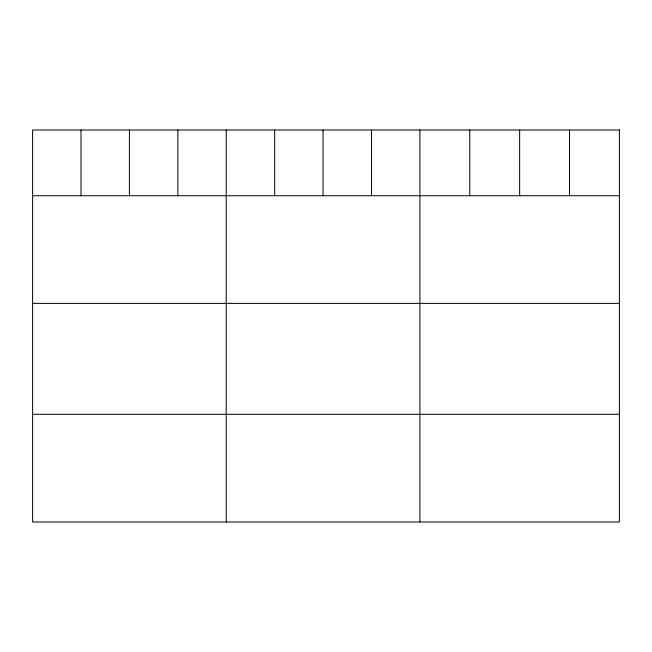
<?xml version="1.0" encoding="UTF-8"?>
<svg xmlns="http://www.w3.org/2000/svg" width="652" height="652" viewBox="0 0 652 652"><rect width="100%" height="100%" fill="white"/><g stroke="black" fill="none" stroke-linecap="round" stroke-linejoin="round"><path stroke-width="0.98" d="M32.6 195.73L619.4 195.73M32.6 303.392L619.4 303.392M32.6 414.322L619.4 414.322M569.522 130.009L569.522 195.73M519.644 130.009L519.644 195.73M469.766 130.009L469.766 195.73M419.888 130.009L419.888 521.991M371.477 130.009L371.477 195.73M323.066 130.009L323.066 195.73M274.655 130.009L274.655 195.73M226.244 130.009L226.244 521.991M177.833 130.009L177.833 195.73M129.422 130.009L129.422 195.73M81.011 130.009L81.011 195.73M619.4 130.009L32.6 130.009L32.6 521.991L619.4 521.991L619.4 130.009"/></g></svg>
